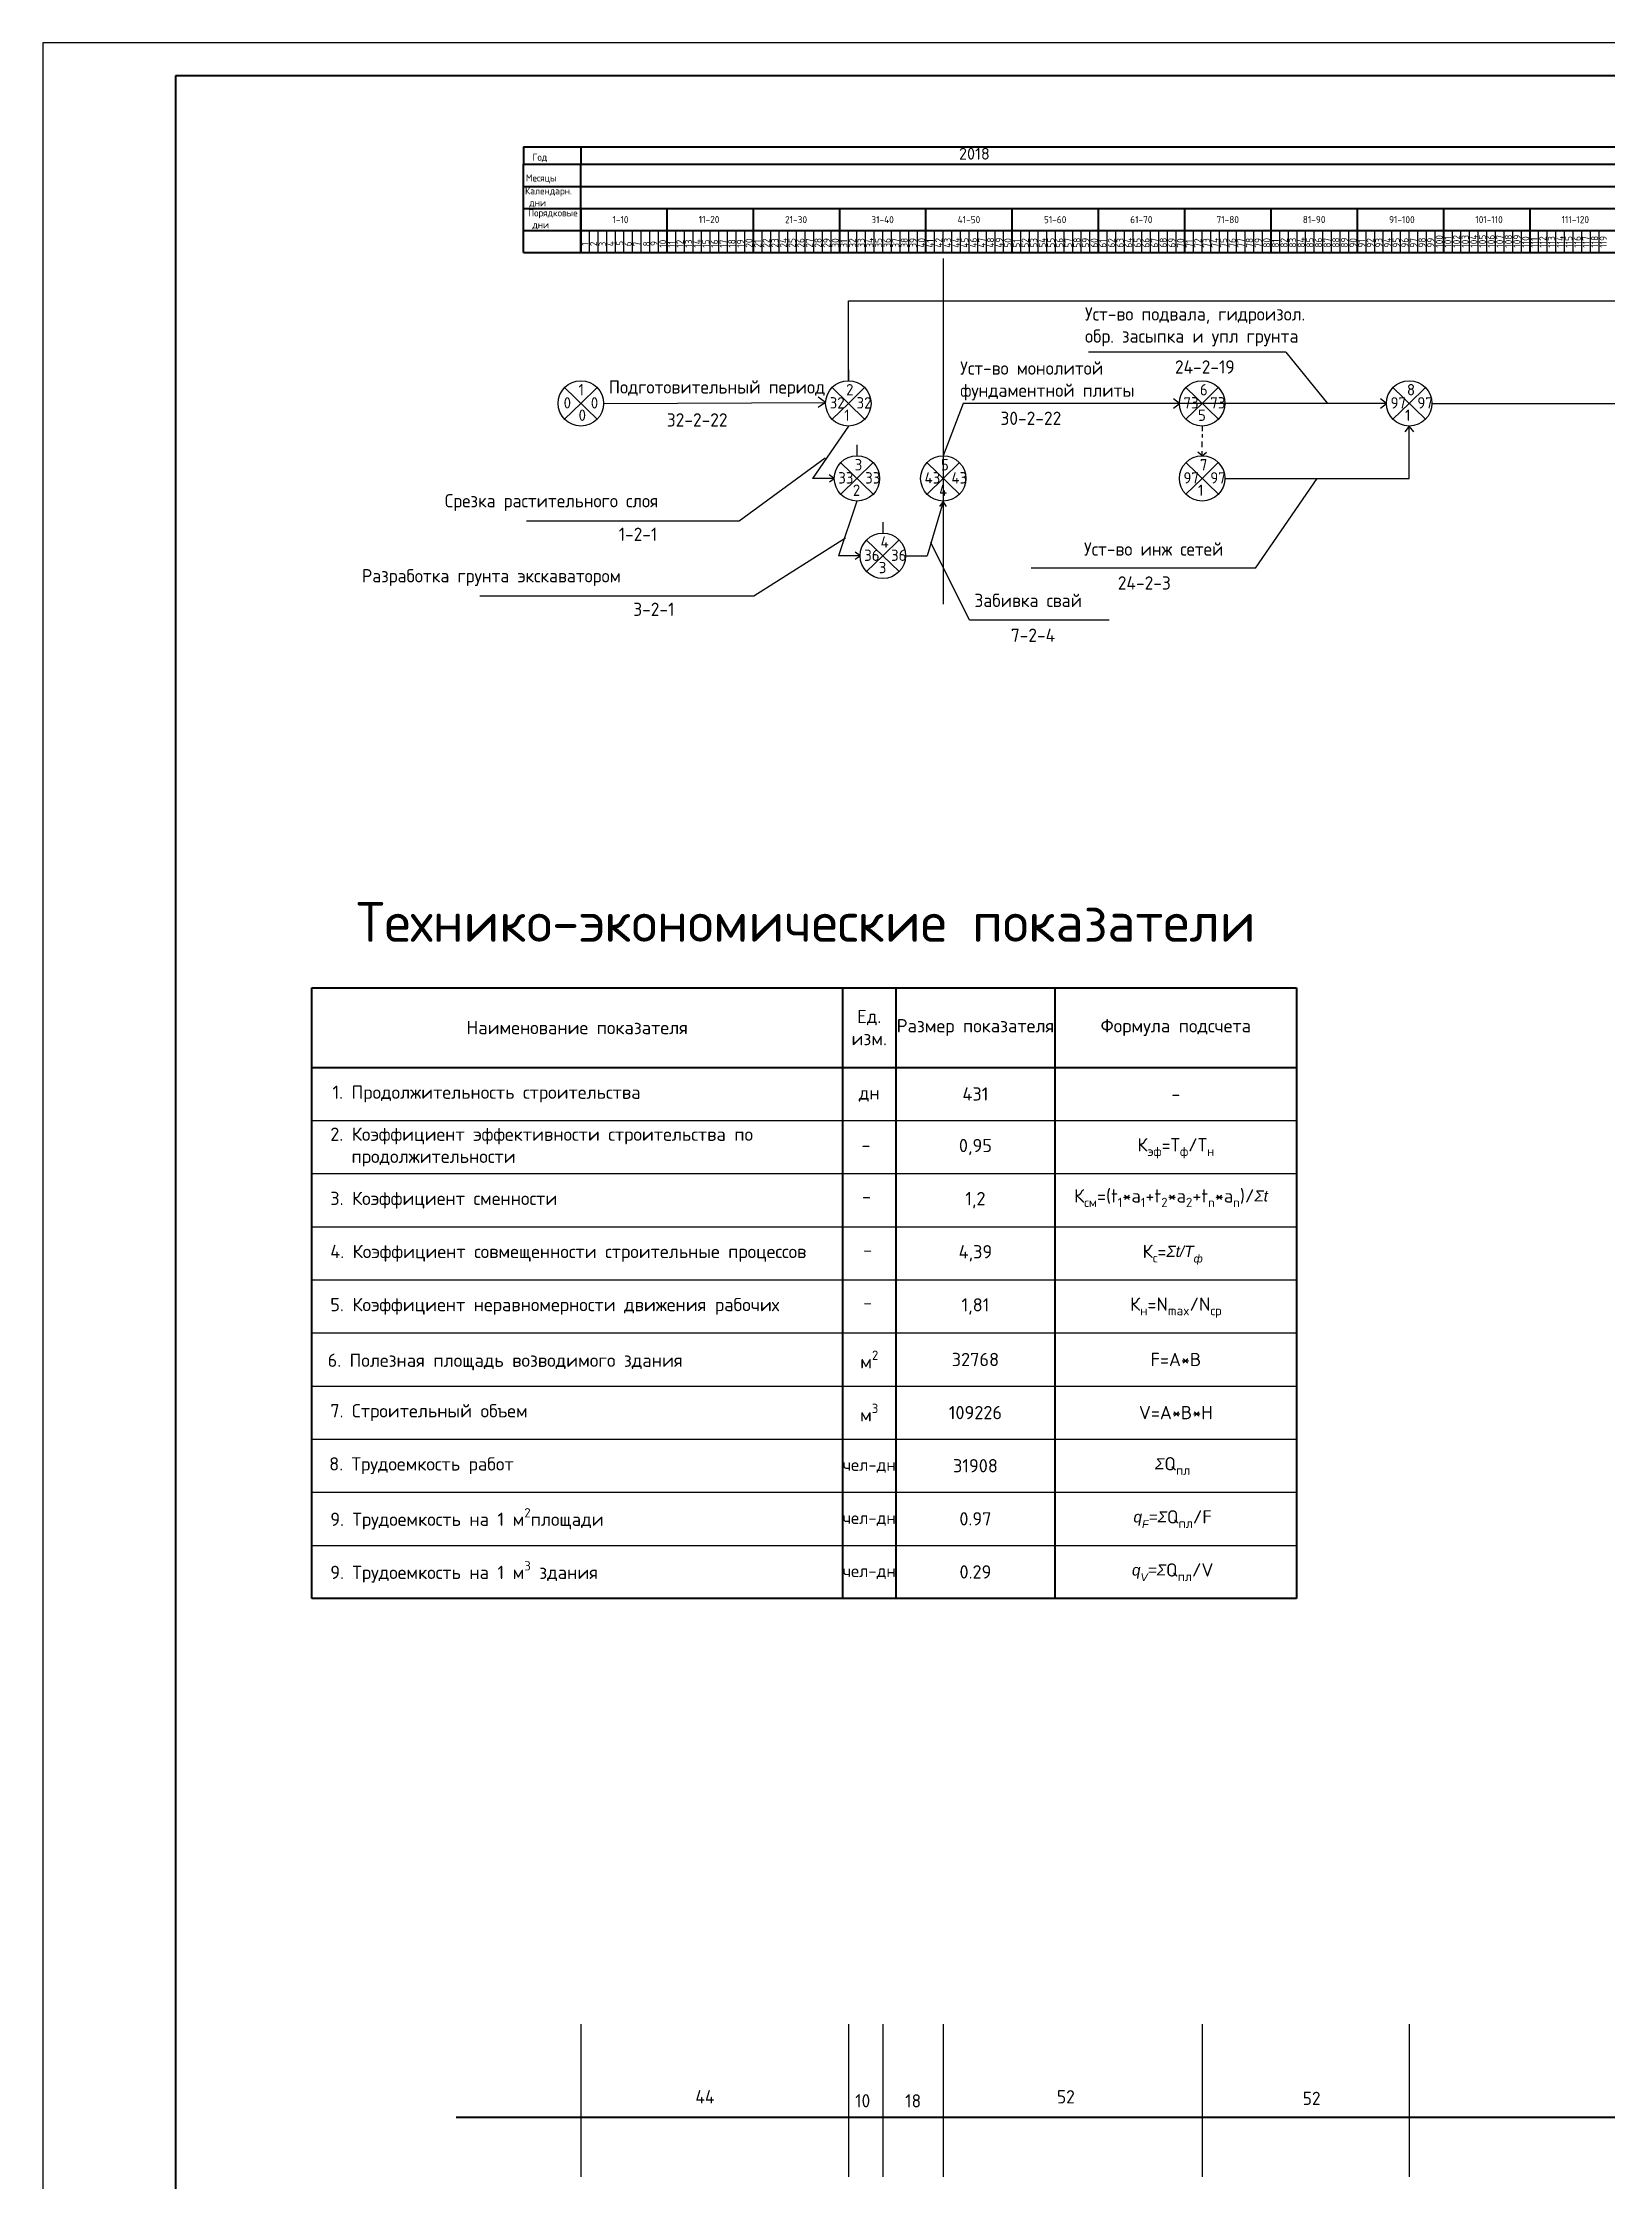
# Model space of a CAD drawing. Header units: millimetres. Extents: x -782 to 10910, y 3841 to 13237.
# Drawn here: x 9777.9 to 10013.6, y 7613.3 to 7935.4 of the extents above; entities that cross this region are included whole.
import ezdxf

# ---------------------------------------------------------------- set-up
doc = ezdxf.new("R2010")
doc.units = ezdxf.units.MM
doc.layers.add('05', color=7, linetype='Continuous', lineweight=50)
for name, color, linetype in [('1STAIR2D', 30, 'Continuous'), ('A0-07', 30, 'Continuous'), ('A0-08', 101, 'Continuous'), ('Системный слой', 7, 'Continuous')]:
    doc.layers.add(name, color=color, linetype=linetype)
doc.styles.add('GOST-2.304_Type-B', font='GOST_Common.ttf')
doc.styles.add('Isocpeur', font='isocpeur.ttf')
doc.styles.get("Standard").update_dxf_attribs({"font": 'isocpeur.ttf'})

msp = doc.modelspace()

# ---------------------------------------------------------------- linework, layer by layer
at = {"lineweight": 25}
for p, q in [((9858.969228, 7910.420659), (9860.269228, 7910.420659)), ((9858.969228, 7907.127247), (9860.269228, 7907.127247)), ((9860.269228, 7903.803065), (9860.269228, 7907.127247)), ((9860.269228, 7903.803065), (9860.269228, 7907.127247)), ((9861.569228, 7903.803065), (9861.569228, 7907.127247)), ((9861.569228, 7903.803065), (9861.569228, 7907.127247)), ((9862.869228, 7903.803065), (9862.869228, 7907.142632)), ((9864.169228, 7903.787679), (9864.169228, 7907.111862)), ((9864.169228, 7903.787679), (9864.169228, 7907.111862)), ((9865.469228, 7903.787679), (9865.469228, 7907.111862)), ((9865.469228, 7903.787679), (9865.469228, 7907.111862)), ((9866.769228, 7903.787679), (9866.769228, 7907.127247)), ((9868.069228, 7903.803065), (9868.069228, 7907.127247)), ((9868.069228, 7903.803065), (9868.069228, 7907.127247)), ((9869.369228, 7903.803065), (9869.369228, 7907.127247)), ((9869.369228, 7903.803065), (9869.369228, 7907.127247)), ((9870.669228, 7903.803065), (9870.669228, 7907.142632)), ((9871.969228, 7903.803065), (9871.969228, 7907.127247)), ((9873.269228, 7903.803065), (9873.269228, 7907.127247)), ((9873.269228, 7903.803065), (9873.269228, 7907.127247)), ((9874.569228, 7903.803065), (9874.569228, 7907.142632)), ((9875.869228, 7903.803065), (9875.869228, 7907.127247)), ((9875.869228, 7903.803065), (9875.869228, 7907.127247)), ((9877.169228, 7903.803065), (9877.169228, 7907.127247)), ((9877.169228, 7903.803065), (9877.169228, 7907.127247)), ((9878.469228, 7903.803065), (9878.469228, 7907.142632)), ((9879.769228, 7903.803065), (9879.769228, 7907.127247)), ((9879.769228, 7903.803065), (9879.769228, 7907.127247)), ((9881.069228, 7903.803065), (9881.069228, 7907.127247)), ((9881.069228, 7903.803065), (9881.069228, 7907.127247)), ((9882.369228, 7903.803065), (9882.369228, 7907.142632)), ((9883.669228, 7903.787679), (9883.669228, 7907.111862)), ((9883.669228, 7903.787679), (9883.669228, 7907.111862)), ((9884.969228, 7903.787679), (9884.969228, 7907.111862)), ((9886.269228, 7903.787679), (9886.269228, 7907.127247)), ((9887.569228, 7903.772294), (9887.569228, 7907.096476)), ((9887.569228, 7903.772294), (9887.569228, 7907.096476)), ((9888.869228, 7903.772294), (9888.869228, 7907.096476)), ((9888.869228, 7903.772294), (9888.869228, 7907.096476)), ((9890.169228, 7903.772294), (9890.169228, 7907.111862)), ((9891.469228, 7903.787679), (9891.469228, 7907.111862)), ((9891.469228, 7903.787679), (9891.469228, 7907.111862)), ((9892.769228, 7903.787679), (9892.769228, 7907.111862)), ((9892.769228, 7903.787679), (9892.769228, 7907.111862)), ((9894.069228, 7903.787679), (9894.069228, 7907.127247)), ((9895.369228, 7903.787679), (9895.369228, 7907.111862)), ((9895.369228, 7903.787679), (9895.369228, 7907.111862)), ((9896.669228, 7903.787679), (9896.669228, 7907.111862)), ((9896.669228, 7903.787679), (9896.669228, 7907.111862)), ((9899.269228, 7903.787679), (9899.269228, 7907.111862)), ((9899.269228, 7903.787679), (9899.269228, 7907.111862)), ((9900.569228, 7903.787679), (9900.569228, 7907.111862)), ((9900.569228, 7903.787679), (9900.569228, 7907.111862)), ((9901.869228, 7903.787679), (9901.869228, 7907.127247)), ((9903.169228, 7903.787679), (9903.169228, 7907.111862)), ((9903.169228, 7903.787679), (9903.169228, 7907.111862)), ((9904.469228, 7903.787679), (9904.469228, 7907.111862)), ((9904.469228, 7903.787679), (9904.469228, 7907.111862)), ((9905.769228, 7903.787679), (9905.769228, 7907.127247)), ((9907.069228, 7903.772294), (9907.069228, 7907.096476)), ((9907.069228, 7903.772294), (9907.069228, 7907.096476)), ((9908.369228, 7903.772294), (9908.369228, 7907.096476)), ((9908.369228, 7903.772294), (9908.369228, 7907.096476)), ((9909.669228, 7903.772294), (9909.669228, 7907.111862)), ((9910.969228, 7903.756909), (9910.969228, 7907.081091)), ((9912.269228, 7903.756909), (9912.269228, 7907.081091)), ((9912.269228, 7903.756909), (9912.269228, 7907.081091)), ((9913.569228, 7903.756909), (9913.569228, 7907.096476)), ((9914.869228, 7903.772294), (9914.869228, 7907.096476)), ((9914.869228, 7903.772294), (9914.869228, 7907.096476)), ((9916.169228, 7903.772294), (9916.169228, 7907.096476)), ((9916.169228, 7903.772294), (9916.169228, 7907.096476)), ((9917.469228, 7903.772294), (9917.469228, 7907.111862)), ((9918.769228, 7903.772294), (9918.769228, 7907.096476)), ((9918.769228, 7903.772294), (9918.769228, 7907.096476)), ((9920.069228, 7903.772294), (9920.069228, 7907.096476)), ((9920.069228, 7903.772294), (9920.069228, 7907.096476)), ((9921.369228, 7903.772294), (9921.369228, 7907.111862)), ((9922.669228, 7903.772294), (9922.669228, 7907.096476)), ((9922.669228, 7903.772294), (9922.669228, 7907.096476)), ((9923.969228, 7903.772294), (9923.969228, 7907.096476)), ((9925.269228, 7903.772294), (9925.269228, 7907.111862)), ((9926.569228, 7903.772294), (9926.569228, 7907.096476)), ((9926.569228, 7903.772294), (9926.569228, 7907.096476)), ((9927.869228, 7903.772294), (9927.869228, 7907.096476)), ((9927.869228, 7903.772294), (9927.869228, 7907.096476)), ((9929.169228, 7903.772294), (9929.169228, 7907.111862)), ((9930.469228, 7903.803065), (9930.469228, 7907.127247)), ((9930.469228, 7903.803065), (9930.469228, 7907.127247)), ((9931.769228, 7903.803065), (9931.769228, 7907.127247)), ((9931.769228, 7903.803065), (9931.769228, 7907.127247)), ((9933.069228, 7903.803065), (9933.069228, 7907.142632)), ((9934.369228, 7903.787679), (9934.369228, 7907.111862)), ((9934.369228, 7903.787679), (9934.369228, 7907.111862)), ((9935.669228, 7903.787679), (9935.669228, 7907.111862)), ((9935.669228, 7903.787679), (9935.669228, 7907.111862)), ((9938.269228, 7903.803065), (9938.269228, 7907.127247)), ((9938.269228, 7903.803065), (9938.269228, 7907.127247)), ((9939.569228, 7903.803065), (9939.569228, 7907.127247)), ((9939.569228, 7903.803065), (9939.569228, 7907.127247)), ((9940.869228, 7903.803065), (9940.869228, 7907.142632)), ((9942.169228, 7903.803065), (9942.169228, 7907.127247)), ((9942.169228, 7903.803065), (9942.169228, 7907.127247)), ((9943.469228, 7903.803065), (9943.469228, 7907.127247)), ((9943.469228, 7903.803065), (9943.469228, 7907.127247)), ((9944.769228, 7903.803065), (9944.769228, 7907.142632)), ((9946.069228, 7903.803065), (9946.069228, 7907.127247)), ((9946.069228, 7903.803065), (9946.069228, 7907.127247)), ((9947.369228, 7903.803065), (9947.369228, 7907.127247)), ((9947.369228, 7903.803065), (9947.369228, 7907.127247)), ((9948.669228, 7903.803065), (9948.669228, 7907.142632)), ((9949.969228, 7903.803065), (9949.969228, 7907.127247)), ((9951.269228, 7903.803065), (9951.269228, 7907.127247)), ((9951.269228, 7903.803065), (9951.269228, 7907.127247)), ((9952.569228, 7903.803065), (9952.569228, 7907.142632)), ((9953.869228, 7903.803065), (9953.869228, 7907.127247)), ((9953.869228, 7903.803065), (9953.869228, 7907.127247)), ((9955.169228, 7903.803065), (9955.169228, 7907.127247)), ((9955.169228, 7903.803065), (9955.169228, 7907.127247)), ((9956.469228, 7903.803065), (9956.469228, 7907.142632)), ((9957.769228, 7903.787679), (9957.769228, 7907.111862)), ((9957.769228, 7903.787679), (9957.769228, 7907.111862)), ((9959.069228, 7903.787679), (9959.069228, 7907.111862)), ((9959.069228, 7903.787679), (9959.069228, 7907.111862)), ((9960.369228, 7903.787679), (9960.369228, 7907.127247)), ((9961.669228, 7903.803065), (9961.669228, 7907.127247)), ((9961.669228, 7903.803065), (9961.669228, 7907.127247)), ((9962.969228, 7903.803065), (9962.969228, 7907.127247)), ((9964.269228, 7903.803065), (9964.269228, 7907.142632)), ((9965.569228, 7903.803065), (9965.569228, 7907.127247)), ((9965.569228, 7903.803065), (9965.569228, 7907.127247)), ((9966.869228, 7903.803065), (9966.869228, 7907.127247)), ((9966.869228, 7903.803065), (9966.869228, 7907.127247)), ((9968.169228, 7903.803065), (9968.169228, 7907.142632)), ((9969.469228, 7903.803065), (9969.469228, 7907.127247)), ((9969.469228, 7903.803065), (9969.469228, 7907.127247)), ((9970.769228, 7903.803065), (9970.769228, 7907.127247)), ((9970.769228, 7903.803065), (9970.769228, 7907.127247)), ((9972.069228, 7903.803065), (9972.069228, 7907.142632)), ((9973.369228, 7903.803065), (9973.369228, 7907.127247)), ((9973.369228, 7903.803065), (9973.369228, 7907.127247)), ((9974.669228, 7903.803065), (9974.669228, 7907.127247)), ((9974.669228, 7903.803065), (9974.669228, 7907.127247)), ((9977.269228, 7903.787679), (9977.269228, 7907.111862)), ((9977.269228, 7903.787679), (9977.269228, 7907.111862)), ((9978.569228, 7903.787679), (9978.569228, 7907.111862)), ((9978.569228, 7903.787679), (9978.569228, 7907.111862)), ((9979.869228, 7903.787679), (9979.869228, 7907.127247)), ((9981.169228, 7903.772294), (9981.169228, 7907.096476)), ((9981.169228, 7903.772294), (9981.169228, 7907.096476)), ((9982.469228, 7903.772294), (9982.469228, 7907.096476)), ((9982.469228, 7903.772294), (9982.469228, 7907.096476)), ((9983.769228, 7903.772294), (9983.769228, 7907.111862)), ((9985.069228, 7903.787679), (9985.069228, 7907.111862)), ((9985.069228, 7903.787679), (9985.069228, 7907.111862)), ((9986.369228, 7903.787679), (9986.369228, 7907.111862)), ((9986.369228, 7903.787679), (9986.369228, 7907.111862)), ((9987.669228, 7903.787679), (9987.669228, 7907.127247)), ((9988.969228, 7903.787679), (9988.969228, 7907.111862)), ((9990.269228, 7903.787679), (9990.269228, 7907.111862)), ((9990.269228, 7903.787679), (9990.269228, 7907.111862)), ((9991.569228, 7903.787679), (9991.569228, 7907.127247)), ((9992.869228, 7903.787679), (9992.869228, 7907.111862)), ((9992.869228, 7903.787679), (9992.869228, 7907.111862)), ((9994.169228, 7903.787679), (9994.169228, 7907.111862)), ((9994.169228, 7903.787679), (9994.169228, 7907.111862)), ((9995.469228, 7903.787679), (9995.469228, 7907.127247)), ((9996.769228, 7903.787679), (9996.769228, 7907.111862)), ((9996.769228, 7903.787679), (9996.769228, 7907.111862)), ((9998.069228, 7903.787679), (9998.069228, 7907.111862)), ((9998.069228, 7903.787679), (9998.069228, 7907.111862)), ((9999.369228, 7903.787679), (9999.369228, 7907.127247)), ((10000.669228, 7903.772294), (10000.669228, 7907.096476)), ((10000.669228, 7903.772294), (10000.669228, 7907.096476)), ((10001.969228, 7903.772294), (10001.969228, 7907.096476)), ((10003.269228, 7903.772294), (10003.269228, 7907.111862)), ((10004.569228, 7903.756909), (10004.569228, 7907.081091)), ((10004.569228, 7903.756909), (10004.569228, 7907.081091)), ((10005.869228, 7903.756909), (10005.869228, 7907.081091)), ((10005.869228, 7903.756909), (10005.869228, 7907.081091)), ((10007.169228, 7903.756909), (10007.169228, 7907.096476)), ((10008.469228, 7903.772294), (10008.469228, 7907.096476)), ((10008.469228, 7903.772294), (10008.469228, 7907.096476)), ((10009.769228, 7903.772294), (10009.769228, 7907.096476)), ((10009.769228, 7903.772294), (10009.769228, 7907.096476)), ((10011.069228, 7903.772294), (10011.069228, 7907.111862)), ((10012.369228, 7903.772294), (10012.369228, 7907.096476)), ((10012.369228, 7903.772294), (10012.369228, 7907.096476)), ((9913.569228, 7902.899639), (9913.569228, 7850.798917)), ((9899.269228, 7884.486185), (9899.269228, 7896.505323)), ((9899.269228, 7896.505323), (10340.559181, 7896.505323)), ((9965.195619, 7888.793078), (9935.4314, 7888.793078)), ((9965.195619, 7888.793078), (9971.456048, 7881.06624)), ((9916.567884, 7881.06624), (9913.569228, 7873.1852)), ((9949.149283, 7881.06624), (9916.567884, 7881.06624)), ((9980.349283, 7881.06624), (9947.767884, 7881.06624)), ((9949.149283, 7881.06624), (9948.263693, 7881.745416)), ((9948.263693, 7880.36596), (9949.149283, 7881.06624)), ((9980.349283, 7881.06624), (9979.463693, 7881.745416)), ((9979.463693, 7880.36596), (9980.349283, 7881.06624)), ((9987.189173, 7881.06624), (10168.849283, 7881.06624)), ((9899.269228, 7877.646295), (9893.866197, 7869.765255)), ((9952.569228, 7877.646295), (9952.569228, 7876.882728)), ((9952.569228, 7876.417605), (9952.569228, 7875.903517)), ((9983.769228, 7877.646295), (9983.090052, 7876.760705)), ((9984.469507, 7876.760705), (9983.769228, 7877.646295)), ((9983.769228, 7869.765255), (9983.769228, 7877.646295)), ((9952.569228, 7873.1852), (9951.924692, 7873.731407)), ((9952.569228, 7874.446935), (9952.569228, 7875.31599)), ((9952.569228, 7873.1852), (9952.569228, 7873.847183)), ((9952.569228, 7873.1852), (9953.246547, 7873.727084)), ((9895.785553, 7872.794765), (9882.830693, 7863.33117)), ((9897.149283, 7869.765255), (9893.866197, 7869.765255)), ((9897.149283, 7869.765255), (9896.393885, 7870.302546)), ((9896.410872, 7869.230297), (9897.149283, 7869.765255)), ((9955.989173, 7869.765255), (9983.769228, 7869.765255)), ((9960.590516, 7856.258752), (9969.8792, 7869.765255)), ((9882.830693, 7863.33117), (9850.784771, 7863.33117)), ((9900.569228, 7866.34531), (9897.766197, 7858.110147)), ((9913.569228, 7866.243513), (9911.124566, 7858.110147)), ((9913.532692, 7866.293944), (9912.995402, 7865.538546)), ((9914.067651, 7865.555533), (9913.532692, 7866.293944)), ((9898.83271, 7860.785345), (9885.02072, 7852.030185)), ((9917.543667, 7848.388883), (9911.721247, 7860.095299)), ((9901.049283, 7858.110147), (9897.766197, 7858.110147)), ((9901.049283, 7858.110147), (9900.293885, 7858.647438)), ((9900.310872, 7857.575189), (9901.049283, 7858.110147)), ((9907.889173, 7858.110147), (9911.124566, 7858.110147)), ((9960.590516, 7856.258752), (9926.828426, 7856.258752)), ((9885.02072, 7852.030185), (9843.730038, 7852.030185)), ((9938.545574, 7848.388883), (9917.543667, 7848.388883)), ((9858.969228, 7636.907513), (9858.969228, 7613.899358)), ((9899.269228, 7636.907513), (9899.269228, 7613.899358)), ((9904.469228, 7636.907513), (9904.469228, 7613.899358)), ((9913.532692, 7636.907513), (9913.532692, 7613.899358)), ((9952.569228, 7636.907513), (9952.569228, 7613.899358)), ((9983.769228, 7636.907513), (9983.769228, 7613.899358))]:
    msp.add_line(p, q, dxfattribs=at)
at = {"lineweight": 50}
for p, q in [((9871.969228, 7903.803065), (9871.969228, 7910.420659)), ((9884.969228, 7903.787679), (9884.969228, 7910.420659)), ((9897.969228, 7903.787679), (9897.969228, 7910.420659)), ((9910.969228, 7903.756909), (9910.969228, 7910.420659)), ((9923.969228, 7903.772294), (9923.969228, 7910.420659)), ((9936.969228, 7903.787679), (9936.969228, 7910.420659)), ((9949.969228, 7903.803065), (9949.969228, 7910.420659)), ((9962.969228, 7903.803065), (9962.969228, 7910.420659)), ((9975.969228, 7903.803065), (9975.969228, 7910.420659)), ((9988.969228, 7903.787679), (9988.969228, 7910.420659)), ((10001.969228, 7903.772294), (10001.969228, 7910.420659))]:
    msp.add_line(p, q, dxfattribs=at)
at = {"color": 0, "lineweight": 40, "ltscale": 0.01}
msp.add_line((9840.166442, 7622.926268), (10576.233467, 7622.926268), dxfattribs=at)
at = {"layer": '05'}
msp.add_line((9883.535668, 7919.723221), (10012.619325, 7919.723221), dxfattribs=at)
at = {"layer": '1STAIR2D', "color": 0}
for p, q in [((10617.900427, 7935.388671), (9777.900427, 7935.388671)), ((9777.900427, 7935.388671), (9777.900427, 7341.388671))]:
    msp.add_line(p, q, dxfattribs=at)
at = {"layer": '1STAIR2D', "color": 0, "lineweight": 100}
for p, q in [((10612.900427, 7930.388671), (9797.900427, 7930.388671)), ((9797.900427, 7930.388671), (9797.900427, 7346.388671))]:
    msp.add_line(p, q, dxfattribs=at)
at = {"layer": 'A0-07', "color": 7, "lineweight": 40}
for p, q in [((9818.415028, 7701.039039), (9818.415028, 7793.038947)), ((9818.415028, 7793.038947), (9966.801777, 7793.038947)), ((9898.414948, 7701.039039), (9898.414948, 7793.038947)), ((9898.414948, 7793.038947), (9906.41494, 7793.038947)), ((9906.41494, 7793.038947), (9906.41494, 7701.039039)), ((9930.414916, 7701.039039), (9930.414916, 7793.038947)), ((9966.801777, 7793.038947), (9966.801777, 7701.039039)), ((9818.415028, 7781.038959), (9966.801777, 7781.038959)), ((9966.801777, 7701.039039), (9818.415028, 7701.039039))]:
    msp.add_line(p, q, dxfattribs=at)
at = {"layer": 'A0-08', "color": 0, "lineweight": 40}
for p, q in [((9850.305071, 7919.723221), (9859.546827, 7919.723221)), ((9850.305071, 7919.723221), (9850.305071, 7917.10214)), ((9858.969228, 7919.723221), (9858.969228, 7917.10214)), ((9859.546827, 7919.723221), (10121.60354, 7919.723221)), ((9859.546827, 7919.723221), (10121.60354, 7919.723221)), ((9883.535668, 7919.723221), (10599.969228, 7919.723221)), ((9912.454622, 7919.723221), (10599.969228, 7919.723221)), ((9850.305071, 7917.10214), (10599.969228, 7917.10214)), ((9850.305071, 7917.10214), (10599.969228, 7917.10214)), ((9850.305071, 7910.420659), (9850.305071, 7917.10214)), ((9858.969228, 7910.420659), (9858.969228, 7917.10214)), ((9850.305071, 7913.761399), (10599.969228, 7913.775611)), ((9850.305071, 7913.761399), (10121.60354, 7913.729455)), ((9850.305071, 7903.803065), (9850.305071, 7913.729455)), ((9858.969228, 7903.81845), (9858.969228, 7913.729455)), ((9850.305071, 7910.420659), (10599.969228, 7910.420659)), ((9858.969228, 7910.420659), (9858.969228, 7907.111862)), ((9850.305071, 7907.111862), (10121.60354, 7907.111862)), ((9858.969228, 7907.127247), (9858.969228, 7903.81845)), ((9953.251794, 7907.111862), (10599.969228, 7907.127247)), ((9850.305071, 7903.81845), (10599.969228, 7903.81845))]:
    msp.add_line(p, q, dxfattribs=at)
at = {"layer": 'A0-08', "color": 0, "lineweight": 25}
for p, q in [((9850.305071, 7910.420659), (10154.794479, 7910.420659)), ((9850.305071, 7907.111862), (10121.60354, 7907.111862)), ((9858.969228, 7907.111862), (9860.6792, 7907.111862)), ((9858.969228, 7907.111862), (9860.6792, 7907.111862)), ((9859.546827, 7907.111862), (9861.2568, 7907.111862)), ((9858.969228, 7903.81845), (9860.6792, 7903.81845)), ((9858.969228, 7903.81845), (9860.6792, 7903.81845)), ((9859.546827, 7903.81845), (9861.2568, 7903.81845)), ((9877.778926, 7903.81845), (10154.794479, 7903.81845)), ((9877.778926, 7903.803065), (10154.794479, 7903.803065)), ((9885.52986, 7903.81845), (10154.794479, 7903.81845)), ((9885.52986, 7903.803065), (10154.794479, 7903.803065)), ((9896.588624, 7903.81845), (9897.44361, 7903.81845)), ((9896.588624, 7903.803065), (9897.44361, 7903.803065)), ((9913.241908, 7903.81845), (10154.794479, 7903.81845)), ((9913.241908, 7903.81845), (10154.794479, 7903.81845)), ((9913.241908, 7903.803065), (10154.794479, 7903.803065)), ((9913.241908, 7903.803065), (10154.794479, 7903.803065)), ((9951.188624, 7903.81845), (9952.04361, 7903.81845)), ((9951.188624, 7903.803065), (9952.04361, 7903.803065)), ((9953.251794, 7903.81845), (10154.794479, 7903.81845)), ((9953.251794, 7903.803065), (10154.794479, 7903.803065)), ((9968.407471, 7903.81845), (10009.446812, 7903.81845)), ((9968.407471, 7903.803065), (10009.446812, 7903.803065)), ((10005.788624, 7903.81845), (10006.64361, 7903.81845)), ((10005.788624, 7903.803065), (10006.64361, 7903.803065)), ((9899.270265, 7886.134146), (9899.269228, 7884.486185)), ((9856.509421, 7883.44224), (9861.429035, 7878.69024)), ((9858.969228, 7881.06624), (9861.412806, 7883.458927)), ((9896.809421, 7883.44224), (9901.729035, 7878.69024)), ((9899.269228, 7881.06624), (9901.712806, 7883.458927)), ((9950.109421, 7883.44224), (9955.029035, 7878.69024)), ((9952.569228, 7881.06624), (9955.012806, 7883.458927)), ((9981.309421, 7883.44224), (9986.229035, 7878.69024)), ((9983.769228, 7881.06624), (9986.212806, 7883.458927)), ((9856.525649, 7878.673553), (9858.969228, 7881.06624)), ((9862.389173, 7881.06624), (9895.849283, 7881.213132)), ((9895.849283, 7881.213132), (9894.728701, 7881.997772)), ((9895.849283, 7881.213132), (9894.728701, 7880.428492)), ((9896.825649, 7878.673553), (9899.269228, 7881.06624)), ((9950.125649, 7878.673553), (9952.569228, 7881.06624)), ((9981.325649, 7878.673553), (9983.769228, 7881.06624)), ((9900.570265, 7874.833161), (9900.569228, 7873.1852)), ((9898.109421, 7872.141255), (9903.029035, 7867.389256)), ((9898.125649, 7867.372569), (9900.569228, 7869.765255)), ((9900.569228, 7869.765255), (9903.012806, 7872.157942)), ((9911.109421, 7872.141255), (9916.029035, 7867.389256)), ((9911.125649, 7867.372569), (9913.569228, 7869.765255)), ((9913.569228, 7869.765255), (9916.012806, 7872.157942)), ((9950.109421, 7872.141255), (9955.029035, 7867.389256)), ((9950.125649, 7867.372569), (9952.569228, 7869.765255)), ((9952.569228, 7869.765255), (9955.012806, 7872.157942)), ((9902.009421, 7860.486147), (9906.929035, 7855.734148)), ((9904.470265, 7863.178053), (9904.469228, 7861.530092)), ((9904.469228, 7858.110147), (9906.912806, 7860.502834)), ((9902.025649, 7855.717461), (9904.469228, 7858.110147))]:
    msp.add_line(p, q, dxfattribs=at)
for centre in [(9858.969228, 7881.06624), (9899.269228, 7881.06624), (9952.569228, 7881.06624), (9983.769228, 7881.06624), (9900.569228, 7869.765255), (9913.569228, 7869.765255), (9952.569228, 7869.765255), (9904.469228, 7858.110147)]:
    msp.add_circle(centre, 3.419945, dxfattribs=at)
at = {"layer": 'Системный слой', "color": 7, "lineweight": 25}
for p, q in [((9818.415028, 7701.039039), (9818.415028, 7793.038947)), ((9818.415028, 7793.038947), (9966.801777, 7793.038947)), ((9898.414948, 7793.038947), (9898.414948, 7701.039039)), ((9906.41494, 7793.038947), (9906.41494, 7701.039039)), ((9930.414916, 7793.038947), (9930.414916, 7701.039039)), ((9966.801777, 7701.039039), (9966.801777, 7793.038947)), ((9818.415028, 7781.038959), (9966.801777, 7781.038959)), ((9818.415028, 7781.038959), (9966.801777, 7781.038959)), ((9818.415028, 7773.038967), (9966.801777, 7773.038967)), ((9818.415028, 7765.038975), (9966.801777, 7765.038975)), ((9818.415028, 7757.038983), (9966.801777, 7757.038983)), ((9818.415028, 7749.038991), (9966.801777, 7749.038991)), ((9818.415028, 7741.038999), (9966.801777, 7741.038999)), ((9818.415028, 7733.039007), (9966.801777, 7733.039007)), ((9818.415028, 7725.039015), (9966.801777, 7725.039015)), ((9818.415028, 7717.039023), (9966.801777, 7717.039023)), ((9818.415028, 7709.039031), (9966.801777, 7709.039031)), ((9818.415028, 7701.039039), (9966.801777, 7701.039039)), ((9818.415028, 7701.039039), (9966.801777, 7701.039039))]:
    msp.add_line(p, q, dxfattribs=at)

# ---------------------------------------------------------------- texts
msp.add_text('2018', height=1.7683557).set_placement((9915.938347, 7917.782936))
at = {"color": 7, "lineweight": 25, "ltscale": 0.5, "insert": (9825.132526, 7805.960789), "char_height": 6, "width": 598.81721477, "attachment_point": 1, "style": 'Isocpeur'}
msp.add_mtext('Технико-экономические показатели', dxfattribs=at)
at = {"layer": 'A0-08', "color": 0, "lineweight": 25, "style": 'GOST-2.304_Type-B'}
for s, p in [('Год', (9851.67525, 7917.619586)), ('Месяцы', (9850.682, 7914.488475)), ('1-10', (9863.733898, 7908.210968)), ('11-20', (9876.733898, 7908.226354)), ('21-30', (9889.733898, 7908.210968)), ('31-40', (9902.733898, 7908.210968)), ('41-50', (9915.733898, 7908.210968)), ('51-60', (9928.733898, 7908.210968)), ('61-70', (9941.733898, 7908.210968)), ('71-80', (9954.733898, 7908.210968)), ('81-90', (9967.733898, 7908.226354)), ('91-100', (9980.733898, 7908.210968)), ('101-110', (9993.733898, 7908.210968)), ('111-120', (10006.733898, 7908.210968))]:
    msp.add_text(s, height=1.0687328, dxfattribs=at).set_placement(p)
for s, height, p in [('1', 1.068733, (9860.10177, 7904.835744)), ('2', 1.068733, (9861.413757, 7904.758729)), ('3', 1.068733, (9862.744106, 7904.696585)), ('4', 1.068733, (9864.004423, 7904.727657)), ('5', 1.068733, (9865.376064, 7904.808692)), ('6', 1.068733, (9866.620737, 7904.738785)), ('7', 1.068733, (9867.945766, 7904.703831)), ('8', 1.068733, (9869.409877, 7904.709887)), ('9', 1.068733, (9870.522003, 7904.77214)), ('10', 1.0687328, (9871.858649, 7904.523132)), ('11', 1.0687328, (9873.142471, 7904.523132)), ('12', 1.0687328, (9874.442471, 7904.523132)), ('13', 1.0687328, (9875.742471, 7904.523132)), ('14', 1.0687328, (9877.042471, 7904.523132)), ('15', 1.0687328, (9878.342471, 7904.523132)), ('16', 1.0687328, (9879.642471, 7904.523132)), ('17', 1.0687328, (9880.942471, 7904.523132)), ('18', 1.0687328, (9882.242471, 7904.523132)), ('19', 1.0687328, (9883.542471, 7904.523132)), ('20', 1.0687328, (9884.842471, 7904.523132)), ('21', 1.0687328, (9886.142471, 7904.523132)), ('22', 1.0687328, (9887.442471, 7904.523132)), ('23', 1.0687328, (9888.742471, 7904.523132)), ('24', 1.0687328, (9890.042471, 7904.523132)), ('25', 1.0687328, (9891.342471, 7904.523132)), ('26', 1.0687328, (9892.642471, 7904.523132)), ('27', 1.0687328, (9893.942471, 7904.523132)), ('28', 1.0687328, (9895.242471, 7904.523132)), ('29', 1.0687328, (9896.542471, 7904.523132)), ('30', 1.0687328, (9897.842471, 7904.523132)), ('31', 1.0687328, (9899.142471, 7904.523132)), ('32', 1.0687328, (9900.442471, 7904.523132)), ('33', 1.0687328, (9901.742471, 7904.523132)), ('34', 1.0687328, (9903.042471, 7904.523132)), ('35', 1.0687328, (9904.342471, 7904.523132)), ('36', 1.0687328, (9905.642471, 7904.523132)), ('37', 1.0687328, (9906.942471, 7904.523132)), ('38', 1.0687328, (9908.242471, 7904.523132)), ('39', 1.0687328, (9909.542471, 7904.523132)), ('40', 1.0687328, (9910.842471, 7904.523132)), ('41', 1.0687328, (9912.142471, 7904.523132)), ('42', 1.0687328, (9913.442471, 7904.523132)), ('43', 1.0687328, (9914.742471, 7904.523132)), ('44', 1.0687328, (9916.042471, 7904.523132)), ('45', 1.0687328, (9917.342471, 7904.523132)), ('46', 1.0687328, (9918.642471, 7904.523132)), ('47', 1.0687328, (9919.942471, 7904.523132)), ('48', 1.0687328, (9921.242471, 7904.523132)), ('49', 1.0687328, (9922.542471, 7904.523132)), ('50', 1.0687328, (9923.842471, 7904.523132)), ('51', 1.0687328, (9925.142471, 7904.523132)), ('52', 1.0687328, (9926.442471, 7904.523132)), ('53', 1.0687328, (9927.742471, 7904.523132)), ('54', 1.0687328, (9929.042471, 7904.523132)), ('55', 1.0687328, (9930.342471, 7904.523132)), ('56', 1.0687328, (9931.642471, 7904.523132)), ('57', 1.0687328, (9932.942471, 7904.523132)), ('58', 1.0687328, (9934.242471, 7904.523132)), ('59', 1.0687328, (9935.542471, 7904.523132)), ('60', 1.0687328, (9936.842471, 7904.523132)), ('61', 1.0687328, (9938.142471, 7904.523132)), ('62', 1.0687328, (9939.442471, 7904.523132)), ('63', 1.0687328, (9940.742471, 7904.523132)), ('64', 1.0687328, (9942.042471, 7904.523132)), ('65', 1.0687328, (9943.342471, 7904.523132)), ('66', 1.0687328, (9944.642471, 7904.523132)), ('67', 1.0687328, (9945.942471, 7904.523132)), ('68', 1.0687328, (9947.242471, 7904.523132)), ('69', 1.0687328, (9948.542471, 7904.523132)), ('70', 1.0687328, (9949.842471, 7904.523132)), ('71', 1.0687328, (9951.142471, 7904.523132)), ('72', 1.0687328, (9952.442471, 7904.523132)), ('73', 1.0687328, (9953.742471, 7904.523132)), ('74', 1.0687328, (9955.042471, 7904.523132)), ('75', 1.0687328, (9956.342471, 7904.523132)), ('76', 1.0687328, (9957.642471, 7904.523132)), ('77', 1.0687328, (9958.942471, 7904.523132)), ('78', 1.0687328, (9960.242471, 7904.523132)), ('79', 1.0687328, (9961.542471, 7904.523132)), ('80', 1.0687328, (9962.842471, 7904.523132)), ('81', 1.0687328, (9964.142471, 7904.523132)), ('82', 1.0687328, (9965.442471, 7904.523132)), ('83', 1.0687328, (9966.742471, 7904.523132)), ('84', 1.0687328, (9968.042471, 7904.523132)), ('85', 1.0687328, (9969.342471, 7904.523132)), ('86', 1.0687328, (9970.642471, 7904.523132)), ('87', 1.0687328, (9971.942471, 7904.523132)), ('88', 1.0687328, (9973.242471, 7904.523132)), ('89', 1.0687328, (9974.542471, 7904.523132)), ('90', 1.0687328, (9975.842471, 7904.523132)), ('91', 1.0687328, (9977.142471, 7904.523132)), ('92', 1.0687328, (9978.442471, 7904.523132)), ('93', 1.0687328, (9979.742471, 7904.523132)), ('94', 1.0687328, (9981.042471, 7904.523132)), ('95', 1.0687328, (9982.342471, 7904.523132)), ('96', 1.0687328, (9983.642471, 7904.523132)), ('97', 1.0687328, (9984.942471, 7904.523132)), ('98', 1.0687328, (9986.242471, 7904.523132)), ('99', 1.0687328, (9987.542471, 7904.523132)), ('100', 1.0687328, (9988.842471, 7904.523132)), ('101', 1.0687328, (9990.142471, 7904.523132)), ('102', 1.0687328, (9991.442471, 7904.523132)), ('103', 1.0687328, (9992.742471, 7904.523132)), ('104', 1.0687328, (9994.042471, 7904.523132)), ('105', 1.0687328, (9995.342471, 7904.523132)), ('106', 1.0687328, (9996.642471, 7904.523132)), ('107', 1.0687328, (9997.942471, 7904.523132)), ('108', 1.0687328, (9999.242471, 7904.523132)), ('109', 1.0687328, (10000.542471, 7904.523132)), ('110', 1.0687328, (10001.842471, 7904.523132)), ('111', 1.0687328, (10003.142471, 7904.523132)), ('112', 1.0687328, (10004.442471, 7904.523132)), ('113', 1.0687328, (10005.742471, 7904.523132)), ('114', 1.0687328, (10007.042471, 7904.523132)), ('115', 1.0687328, (10008.342471, 7904.523132)), ('116', 1.0687328, (10009.642471, 7904.523132)), ('117', 1.0687328, (10010.942471, 7904.523132)), ('118', 1.0687328, (10012.242471, 7904.523132)), ('119', 1.0687328, (10013.542471, 7904.523132))]:
    msp.add_text(s, height=height, rotation=90, dxfattribs=at).set_placement(p)
at = {"layer": 'A0-08', "color": 0, "lineweight": 25, "attachment_point": 1, "style": 'GOST-2.304_Type-B'}
for s, width, insert, char_height in [('Календарн.\\P дни', 12.05026787, (9850.557145, 7913.604464), 1.0687328), ('Порядковые\\P дни', 12.05026787, (9851.030123, 7910.296243), 1.0687328), ('24-2-19', 2.49875162, (9948.473794, 7887.54711), 2), ('1', 2.49875162, (9858.625466, 7883.980032), 1.709973), ('2', 2.49875162, (9898.925466, 7883.980032), 1.709973), ('6', 2.49875162, (9952.225466, 7883.980032), 1.709973), ('8', 2.49875162, (9983.425466, 7883.980032), 1.709973), ('0', 2.49875162, (9856.372954, 7882.000967), 1.709973), ('0', 2.49875162, (9858.625466, 7880.143413), 1.709973), ('0', 2.49875162, (9860.469407, 7882.000967), 1.709973), ('32-2-22', 2.49875162, (9871.916213, 7879.575433), 2), ('32', 2.49875162, (9896.452289, 7882.000967), 1.7099725), ('1', 2.49875162, (9898.647062, 7880.143413), 1.709973), ('32', 2.65436947, (9900.499907, 7882.000967), 1.7099725), ('30-2-22', 2.49875162, (9922.18835, 7879.820272), 2), ('73', 2.49875162, (9949.752289, 7882.000967), 1.7099725), ('5', 2.49875162, (9951.947062, 7880.143413), 1.709973), ('73', 2.65436947, (9953.799907, 7882.000967), 1.7099725), ('97', 2.49875162, (9980.952289, 7882.000967), 1.7099725), ('1', 2.49875162, (9983.147062, 7880.143413), 1.709973), ('97', 2.65436947, (9984.999907, 7882.000967), 1.7099725), ('33', 2.49875162, (9897.752289, 7870.699983), 1.7099725), ('3', 2.49875162, (9900.225466, 7872.679048), 1.709973), ('33', 2.65436947, (9901.799907, 7870.699983), 1.7099725), ('43', 2.49875162, (9910.752289, 7870.699983), 1.7099725), ('5', 2.49875162, (9913.225466, 7872.679048), 1.709973), ('43', 2.65436947, (9914.799907, 7870.699983), 1.7099725), ('97', 2.49875162, (9949.752289, 7870.699983), 1.7099725), ('7', 2.49875162, (9952.225466, 7872.679048), 1.709973), ('97', 2.65436947, (9953.799907, 7870.699983), 1.7099725), ('2', 2.49875162, (9899.947062, 7868.842428), 1.709973), ('4', 2.49875162, (9912.947062, 7868.842428), 1.709973), ('1', 2.49875162, (9951.947062, 7868.842428), 1.709973), ('1-2-1', 2.49875162, (9864.673219, 7862.345857), 2), ('4', 2.49875162, (9904.125466, 7861.02394), 1.709973), ('36', 2.49875162, (9901.652289, 7859.044875), 1.7099725), ('3', 2.49875162, (9903.847062, 7857.18732), 1.709973), ('36', 2.65436947, (9905.699907, 7859.044875), 1.7099725), ('24-2-3', 2.49875162, (9939.87082, 7855.012784), 2), ('3-2-1', 2.49875162, (9866.863246, 7851.044872), 2), ('7-2-4', 2.49875162, (9923.754503, 7847.142915), 2), ('44', 2.49875162, (9876.228136, 7626.981459), 2), ('10', 2.49875162, (9900.307117, 7626.376455), 2), ('18', 2.49875162, (9907.839904, 7626.362272), 2), ('52', 2.49875162, (9930.697547, 7626.977097), 2), ('52', 2.49875162, (9967.721182, 7626.736323), 2)]:
    msp.add_mtext_dynamic_manual_height_columns(s, width=width, gutter_width=12.5, heights=[0], dxfattribs=dict(at, insert=insert, char_height=char_height))
at = {"layer": 'A0-08', "color": 0, "char_height": 2, "attachment_point": 1, "style": 'GOST-2.304_Type-B'}
for s, width, insert in [('Уст-во подвала, гидроизол.\\Pобр. засыпка и упл грунта', 89.47389981, (9934.921184, 7895.540432)), ('Уст-во монолитой\\Pфундаментной плиты', 43.01416096, (9916.1198, 7887.383917)), ('Подготовительный период', 43.01416096, (9863.178549, 7884.540863)), ('Срезка растительного слоя', 92.21977793, (9838.48163, 7867.39937)), ('Уст-во инж сетей', 43.01416096, (9934.77587, 7860.125726)), ('Разработка грунта экскаватором', 161.05968885, (9825.975405, 7856.098385)), ('Забивка свай', 43.01416096, (9918.270991, 7852.387464))]:
    msp.add_mtext_dynamic_manual_height_columns(s, width=width, gutter_width=12.5, heights=[0], dxfattribs=dict(at, insert=insert))
at = {"layer": 'Системный слой', "color": 7, "lineweight": 25, "style": 'Isocpeur'}
for s, insert, char_height, width, attachment_point in [('Ед. изм.', (9902.414944, 7787.038953), 1.999998, 7.999992, 5), ('Наименование показателя', (9858.414988, 7787.038953), 1.999998, 79.99992, 5), ('Размер показателя', (9918.414928, 7787.038953), 1.999998, 23.999976, 5), ('Формула подсчета', (9948.608347, 7787.038953), 1.999998, 23.999976, 5), ('\\pxi1;1. Продолжительность строительства', (9819.550384, 7777.032189), 1.999998, 79.99992, 4), ('дн', (9902.414944, 7777.038963), 1.999998, 7.999992, 5), ('431', (9918.414928, 7777.038963), 1.999998, 96.38680055, 5), ('-', (9948.608347, 7777.038963), 1.999998, 96.38680055, 5), ('\\pxi-1.6,l3;2. Коэффициент эффективности строительства по     продолжительности', (9818.415028, 7769.038971), 1.999998, 79.99992, 4), ('0,95', (9918.414928, 7769.038971), 1.999998, 96.38680055, 5), ('\\A1;К{\\H0.7x;\\S^ эф;}=Т{\\H0.7x;\\S^ ф;}/Т{\\H0.7x;\\S^ н;}', (9948.608347, 7769.038971), 1.999998, 96.38680055, 5), ('-', (9901.92335, 7769.344025), 1.999998, 96.38680055, 5), ('\\pxl1.4;3. Коэффициент сменности', (9818.415028, 7761.038979), 1.999998, 79.99992, 4), ('-', (9901.999432, 7761.615206), 1.999998, 96.38680055, 5), ('1,2', (9918.414928, 7761.038979), 1.999998, 96.38680055, 5), ('\\A1;К{\\H0.7x;\\S^ см;}=(t{\\H0.7x;\\S^ 1;}*a{\\H0.7x;\\S^ 1;}+t{\\H0.7x;\\S^ 2;}*a{\\H0.7x;\\S^ 2;}+t{\\H0.7x;\\S^ n;}*a{\\H0.7x;\\S^ n;})/{\\fArial|b0|i1|c0|p34;\\H0.8333x;Σt}', (9947.880134, 7761.343501), 1.999998, 96.38680055, 5), ('\\pxl1.4;4. Коэффициент совмещенности строительные процессов', (9818.415028, 7753.038987), 1.999998, 79.99992, 4), ('4,39', (9918.414928, 7753.038987), 1.999998, 96.38680055, 5), ('\\A1;К{\\H0.7x;\\S^ с;}={\\fArial|b0|i1|c0|p34;\\H0.8333x;Σt/\\fArial|b0|i1|c204|p34;Т\\H0.7x;\\S^ ф;}', (9948.133038, 7752.99514), 1.999998, 96.38680055, 5), ('-', (9902.174317, 7753.569459), 1.999998, 96.38680055, 5), ('\\pxi1.4;5. Коэффициент неравномерности движения рабочих', (9818.415028, 7745.038995), 1.999998, 79.99992, 4), ('-', (9902.174317, 7745.626171), 1.999998, 96.38680055, 5), ('1,81', (9918.414928, 7745.038995), 1.999998, 96.38680055, 5), ('\\A1;К{\\H0.7x;\\S^ н;}=N{\\H0.7x;\\S^ max;}/N{\\H0.7x;\\S^ ср;}', (9948.608347, 7745.038995), 1.999998, 96.38680055, 5), ('\\pxl1.2;6. Полезная площадь возводимого здания', (9818.415028, 7736.654601), 1.999998, 79.99992, 4), ('\\A1;м{\\H0.7x;\\S2^ ;}', (9902.414944, 7737.039003), 1.999998, 7.999992, 5), ('32768', (9918.414928, 7737.039003), 1.999998, 96.38680055, 5), ('F=А*B', (9948.608347, 7737.039003), 1.999998, 96.38680055, 5), ('\\pxl1.4;7. Строительный объем', (9818.415028, 7729.039011), 1.999998, 79.99992, 4), ('\\A1;м{\\H0.7x;\\S3^ ;}', (9902.414944, 7729.039011), 1.999998, 7.999992, 5), ('109226', (9918.414928, 7729.039011), 1.999998, 96.38680055, 5), ('V=А*B*H', (9948.608347, 7729.039011), 1.999998, 96.38680055, 5), ('\\pxl1.32;8. Трудоемкость работ', (9818.415028, 7721.039019), 1.999998, 79.99992, 4), ('чел-дн', (9902.414944, 7721.039019), 1.8399982, 7.999992, 5), ('31908', (9918.414928, 7721.039019), 1.999998, 96.38680055, 5), ('\\A1;{\\fArial|b0|i1|c0|p34;\\H0.8333x;Σ}Q{\\H0.7x;\\S^ пл;}', (9948.133038, 7720.995172), 1.999998, 96.38680055, 5), ('\\A1;\\pxl1.4;9. Трудоемкость на 1 м{\\H0.7x;\\S2^ ;}площади', (9818.415028, 7713.039027), 1.999998, 79.99992, 4), ('чел-дн', (9902.414944, 7713.039027), 1.8399982, 7.999992, 5), ('0.97', (9918.414928, 7713.039027), 1.999998, 96.38680055, 5), ('\\A1;{\\fArial|b0|i1|c0|p34;\\H0.8333x;q\\H0.7x;\\S^ F;\\H1.4286x;=Σ}Q{\\H0.7x;\\S^ пл;}/F', (9948.133038, 7712.99518), 1.999998, 96.38680055, 5), ('\\A1;\\pxl1.4;9. Трудоемкость на 1 м{\\H0.7x;\\S3^ ;} здания', (9818.415028, 7705.039035), 1.999998, 79.99992, 4), ('чел-дн', (9902.414944, 7705.039035), 1.8399982, 7.999992, 5), ('0.29', (9918.414928, 7705.039035), 1.999998, 96.38680055, 5), ('\\A1;{\\fArial|b0|i1|c0|p34;\\H0.8333x;q\\H0.7x;\\S^ V;\\H1.4286x;=Σ}Q{\\H0.7x;\\S^ пл;}/V', (9948.133038, 7704.995188), 1.999998, 96.38680055, 5)]:
    msp.add_mtext(s, dxfattribs=dict(at, insert=insert, char_height=char_height, width=width, attachment_point=attachment_point))

doc.saveas('drawing.dxf')
